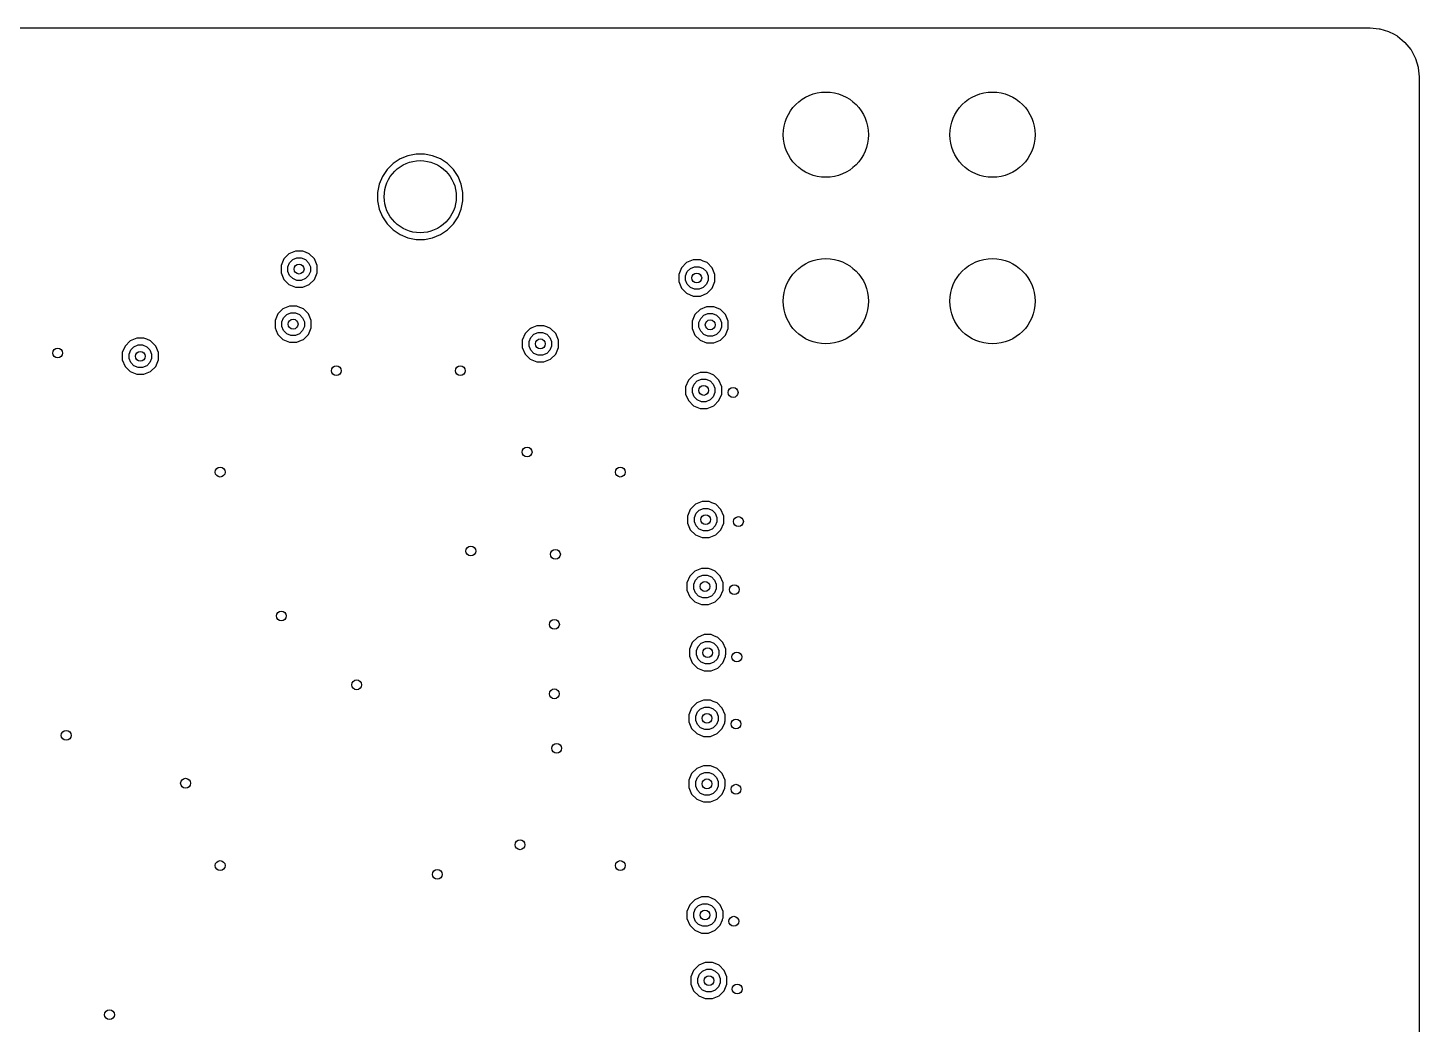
# Model space of a CAD drawing. Extents: x 114.9 to 199.6, y -137.1 to -76.7.
# Drawn here: x 178.37 to 199.58, y -91.84 to -76.65 of the extents above; entities that cross this region are included whole.
import ezdxf

# ---------------------------------------------------------------- set-up
doc = ezdxf.new("R2010")
doc.units = 0
doc.layers.add('BLACK', color=7, linetype='CONTINUOUS')

msp = doc.modelspace()

# ---------------------------------------------------------------- linework, layer by layer
at = {"layer": 'BLACK', "linetype": 'CONTINUOUS'}
for p, q in [((115.67417, -76.6505), (198.78583, -76.6505)), ((198.78583, -76.6505), (198.827593, -76.6505)), ((198.827593, -76.6505), (198.832396, -76.650736)), ((198.832396, -76.650736), (198.971417, -76.664428)), ((198.971417, -76.664428), (198.980839, -76.666302)), ((198.980839, -76.666302), (199.112205, -76.706151)), ((199.112205, -76.706151), (199.121072, -76.709824)), ((199.121072, -76.709824), (199.186123, -76.744595)), ((199.186123, -76.744595), (199.242144, -76.774539)), ((199.242144, -76.774539), (199.25013, -76.779875)), ((199.25013, -76.779875), (199.356245, -76.866961)), ((199.356245, -76.866961), (199.363038, -76.873754)), ((199.363038, -76.873754), (199.450124, -76.979869)), ((199.450124, -76.979869), (199.45546, -76.987855)), ((199.45546, -76.987855), (199.520173, -77.108923)), ((199.520173, -77.108923), (199.523849, -77.117798)), ((199.523849, -77.117798), (199.563697, -77.249161)), ((199.563697, -77.249161), (199.565571, -77.258582)), ((199.565571, -77.258582), (199.579264, -77.397603)), ((199.579264, -77.397603), (199.5795, -77.402406)), ((199.5795, -77.402406), (199.5795, -130.397593)), ((184.039874, -78.649534), (183.933331, -78.720723)), ((184.158257, -78.600498), (184.039874, -78.649534)), ((184.158262, -78.600497), (184.158257, -78.600498)), ((184.283927, -78.5755), (184.158262, -78.600497)), ((184.283931, -78.5755), (184.283927, -78.5755)), ((184.412069, -78.5755), (184.283931, -78.5755)), ((184.412072, -78.5755), (184.412069, -78.5755)), ((184.537737, -78.600497), (184.412072, -78.5755)), ((184.537742, -78.600498), (184.537737, -78.600497)), ((184.537744, -78.600499), (184.537742, -78.600498)), ((184.656127, -78.649535), (184.537744, -78.600499)), ((184.762669, -78.720724), (184.656127, -78.649535)), ((183.771534, -78.917874), (183.722498, -79.036257)), ((183.842723, -78.811331), (183.771534, -78.917874)), ((183.933331, -78.720723), (183.842723, -78.811331)), ((184.853276, -78.811331), (184.762669, -78.720724)), ((184.924465, -78.917873), (184.853276, -78.811331)), ((184.973501, -79.036256), (184.924465, -78.917873)), ((183.722497, -79.036262), (183.6975, -79.161927)), ((183.722498, -79.036257), (183.722497, -79.036262)), ((184.9985, -79.161931), (184.973501, -79.036256)), ((183.6975, -79.161927), (183.6975, -79.290072)), ((183.6975, -79.290072), (183.722497, -79.415737)), ((184.973501, -79.415744), (184.9985, -79.290069)), ((184.9985, -79.290069), (184.9985, -79.161931)), ((183.722497, -79.415737), (183.722498, -79.415742)), ((183.722498, -79.415742), (183.722499, -79.415744)), ((183.722499, -79.415744), (183.771535, -79.534127)), ((183.771535, -79.534127), (183.842724, -79.640669)), ((184.853276, -79.640669), (184.924465, -79.534127)), ((184.924465, -79.534127), (184.973501, -79.415744)), ((183.842724, -79.640669), (183.933331, -79.731276)), ((183.933331, -79.731276), (184.039873, -79.802465)), ((184.656127, -79.802465), (184.762669, -79.731276)), ((184.762669, -79.731276), (184.853276, -79.640669)), ((184.039873, -79.802465), (184.158256, -79.851501)), ((184.158256, -79.851501), (184.283931, -79.8765)), ((184.283931, -79.8765), (184.412069, -79.8765)), ((184.412069, -79.8765), (184.537744, -79.851501)), ((184.537744, -79.851501), (184.656127, -79.802465)), ((182.267444, -80.17394), (182.2255, -80.275198)), ((182.34494, -80.096444), (182.267444, -80.17394)), ((182.446198, -80.0545), (182.34494, -80.096444)), ((182.355493, -80.232775), (182.403775, -80.184493)), ((182.403775, -80.184493), (182.466859, -80.158363)), ((182.4462, -80.0545), (182.446198, -80.0545)), ((182.5558, -80.0545), (182.4462, -80.0545)), ((182.466859, -80.158363), (182.535141, -80.158363)), ((182.535141, -80.158363), (182.598225, -80.184493)), ((182.555801, -80.0545), (182.5558, -80.0545)), ((182.597744, -80.071874), (182.555801, -80.0545)), ((182.657058, -80.096443), (182.597744, -80.071874)), ((182.598225, -80.184493), (182.646507, -80.232775)), ((182.657059, -80.096444), (182.657058, -80.096443)), ((182.657061, -80.096445), (182.657059, -80.096444)), ((182.734555, -80.173939), (182.657061, -80.096445)), ((182.734555, -80.17394), (182.734555, -80.173939)), ((182.734557, -80.173942), (182.734555, -80.17394)), ((182.7765, -80.2752), (182.734557, -80.173942)), ((188.510198, -80.1895), (188.40894, -80.231444)), ((188.5102, -80.1895), (188.510198, -80.1895)), ((188.6198, -80.1895), (188.5102, -80.1895)), ((188.619801, -80.1895), (188.6198, -80.1895)), ((188.661744, -80.206874), (188.619801, -80.1895)), ((182.2255, -80.275198), (182.2255, -80.384801)), ((182.2255, -80.384801), (182.23602, -80.410198)), ((182.329363, -80.295859), (182.355493, -80.232775)), ((182.329363, -80.364141), (182.329363, -80.295859)), ((182.355493, -80.427225), (182.329363, -80.364141)), ((182.646507, -80.232775), (182.672637, -80.295859)), ((182.672637, -80.364141), (182.646507, -80.427225)), ((182.672637, -80.295859), (182.672637, -80.364141)), ((182.76598, -80.410198), (182.7765, -80.3848)), ((182.7765, -80.3848), (182.7765, -80.2752)), ((188.331444, -80.30894), (188.2895, -80.410198)), ((188.40894, -80.231444), (188.331444, -80.30894)), ((188.393363, -80.430859), (188.419493, -80.367775)), ((188.419493, -80.367775), (188.467775, -80.319493)), ((188.467775, -80.319493), (188.530859, -80.293363)), ((188.530859, -80.293363), (188.599141, -80.293363)), ((188.599141, -80.293363), (188.662225, -80.319493)), ((188.721058, -80.231443), (188.661744, -80.206874)), ((188.662225, -80.319493), (188.710507, -80.367775)), ((188.710507, -80.367775), (188.736637, -80.430859)), ((188.721059, -80.231444), (188.721058, -80.231443)), ((188.721061, -80.231445), (188.721059, -80.231444)), ((188.798555, -80.308939), (188.721061, -80.231445)), ((188.798555, -80.30894), (188.798555, -80.308939)), ((188.798557, -80.308942), (188.798555, -80.30894)), ((188.8405, -80.4102), (188.798557, -80.308942)), ((182.23602, -80.410198), (182.267443, -80.486058)), ((182.267443, -80.486058), (182.267444, -80.486059)), ((182.267444, -80.486059), (182.267445, -80.486061)), ((182.267445, -80.486061), (182.344939, -80.563555)), ((182.344939, -80.563555), (182.34494, -80.563555)), ((182.34494, -80.563555), (182.344942, -80.563557)), ((182.344942, -80.563557), (182.4462, -80.6055)), ((182.403775, -80.475507), (182.355493, -80.427225)), ((182.466859, -80.501637), (182.403775, -80.475507)), ((182.4462, -80.6055), (182.446202, -80.6055)), ((182.446202, -80.6055), (182.555798, -80.6055)), ((182.535141, -80.501637), (182.466859, -80.501637)), ((182.598225, -80.475507), (182.535141, -80.501637)), ((182.555798, -80.6055), (182.5558, -80.6055)), ((182.5558, -80.6055), (182.657058, -80.563557)), ((182.646507, -80.427225), (182.598225, -80.475507)), ((182.657058, -80.563557), (182.65706, -80.563555)), ((182.65706, -80.563555), (182.657061, -80.563555)), ((182.657061, -80.563555), (182.734555, -80.486061)), ((182.734555, -80.48606), (182.734557, -80.486058)), ((182.734555, -80.486061), (182.734555, -80.48606)), ((182.734557, -80.486058), (182.76598, -80.410198)), ((188.2895, -80.410198), (188.2895, -80.4102)), ((188.2895, -80.4102), (188.2895, -80.5198)), ((188.2895, -80.5198), (188.331443, -80.621058)), ((188.393363, -80.499141), (188.393363, -80.430859)), ((188.419493, -80.562225), (188.393363, -80.499141)), ((188.467775, -80.610507), (188.419493, -80.562225)), ((188.530859, -80.636637), (188.467775, -80.610507)), ((188.662225, -80.610507), (188.599141, -80.636637)), ((188.710507, -80.562225), (188.662225, -80.610507)), ((188.736637, -80.499141), (188.710507, -80.562225)), ((188.736637, -80.430859), (188.736637, -80.499141)), ((188.798557, -80.621058), (188.8405, -80.5198)), ((188.8405, -80.5198), (188.8405, -80.4102)), ((188.331443, -80.621058), (188.331444, -80.621059)), ((188.331444, -80.621059), (188.331445, -80.621061)), ((188.331445, -80.621061), (188.408939, -80.698555)), ((188.408939, -80.698555), (188.40894, -80.698555)), ((188.40894, -80.698555), (188.408942, -80.698557)), ((188.408942, -80.698557), (188.5102, -80.7405)), ((188.5102, -80.7405), (188.510202, -80.7405)), ((188.510202, -80.7405), (188.619798, -80.7405)), ((188.599141, -80.636637), (188.530859, -80.636637)), ((188.619798, -80.7405), (188.6198, -80.7405)), ((188.6198, -80.7405), (188.721058, -80.698557)), ((188.721058, -80.698557), (188.72106, -80.698555)), ((188.72106, -80.698555), (188.721061, -80.698555)), ((188.721061, -80.698555), (188.798555, -80.621061)), ((188.798555, -80.62106), (188.798557, -80.621058)), ((188.798555, -80.621061), (188.798555, -80.62106)), ((182.176444, -81.01394), (182.1345, -81.115198)), ((182.25394, -80.936444), (182.176444, -81.01394)), ((182.355198, -80.8945), (182.25394, -80.936444)), ((182.264493, -81.072775), (182.312775, -81.024493)), ((182.312775, -81.024493), (182.375859, -80.998363)), ((182.3552, -80.8945), (182.355198, -80.8945)), ((182.4648, -80.8945), (182.3552, -80.8945)), ((182.375859, -80.998363), (182.444141, -80.998363)), ((182.444141, -80.998363), (182.507225, -81.024493)), ((182.464801, -80.8945), (182.4648, -80.8945)), ((182.488942, -80.9045), (182.464801, -80.8945)), ((182.566058, -80.936443), (182.488942, -80.9045)), ((182.507225, -81.024493), (182.555507, -81.072775)), ((182.566059, -80.936444), (182.566058, -80.936443)), ((182.566061, -80.936445), (182.566059, -80.936444)), ((182.643555, -81.013939), (182.566061, -80.936445)), ((182.643555, -81.01394), (182.643555, -81.013939)), ((182.643557, -81.013942), (182.643555, -81.01394)), ((182.6855, -81.1152), (182.643557, -81.013942)), ((188.536444, -81.02394), (188.4945, -81.125198)), ((188.61394, -80.946444), (188.536444, -81.02394)), ((188.715198, -80.9045), (188.61394, -80.946444)), ((188.624493, -81.082775), (188.672775, -81.034493)), ((188.672775, -81.034493), (188.735859, -81.008363)), ((188.7152, -80.9045), (188.715198, -80.9045)), ((188.8248, -80.9045), (188.7152, -80.9045)), ((188.735859, -81.008363), (188.804141, -81.008363)), ((188.804141, -81.008363), (188.867225, -81.034493)), ((188.824801, -80.9045), (188.8248, -80.9045)), ((188.866744, -80.921874), (188.824801, -80.9045)), ((188.926058, -80.946443), (188.866744, -80.921874)), ((188.867225, -81.034493), (188.915507, -81.082775)), ((188.926059, -80.946444), (188.926058, -80.946443)), ((188.926061, -80.946445), (188.926059, -80.946444)), ((189.003555, -81.023939), (188.926061, -80.946445)), ((189.003555, -81.02394), (189.003555, -81.023939)), ((189.003557, -81.023942), (189.003555, -81.02394)), ((189.0455, -81.1252), (189.003557, -81.023942)), ((182.1345, -81.115198), (182.1345, -81.224801)), ((182.1345, -81.224801), (182.151874, -81.266744)), ((182.238363, -81.135859), (182.264493, -81.072775)), ((182.238363, -81.204141), (182.238363, -81.135859)), ((182.264493, -81.267225), (182.238363, -81.204141)), ((182.555507, -81.072775), (182.581637, -81.135859)), ((182.581637, -81.204141), (182.555507, -81.267225)), ((182.581637, -81.135859), (182.581637, -81.204141)), ((182.643557, -81.326058), (182.6855, -81.2248)), ((182.6855, -81.125198), (182.6855, -81.1152)), ((182.6855, -81.2248), (182.6855, -81.125198)), ((186.02394, -81.236444), (185.946444, -81.31394)), ((186.027909, -81.2348), (186.02394, -81.236444)), ((186.05205, -81.2248), (186.027909, -81.2348)), ((186.125198, -81.1945), (186.05205, -81.2248)), ((186.1252, -81.1945), (186.125198, -81.1945)), ((186.2348, -81.1945), (186.1252, -81.1945)), ((186.234801, -81.1945), (186.2348, -81.1945)), ((186.276744, -81.211874), (186.234801, -81.1945)), ((186.336058, -81.236443), (186.276744, -81.211874)), ((186.336059, -81.236444), (186.336058, -81.236443)), ((186.336061, -81.236445), (186.336059, -81.236444)), ((186.413555, -81.313939), (186.336061, -81.236445)), ((188.4945, -81.125198), (188.4945, -81.234801)), ((188.4945, -81.234801), (188.495181, -81.236444)), ((188.495181, -81.236444), (188.536443, -81.336058)), ((188.598363, -81.145859), (188.624493, -81.082775)), ((188.598363, -81.214141), (188.598363, -81.145859)), ((188.624493, -81.277225), (188.598363, -81.214141)), ((188.915507, -81.082775), (188.941637, -81.145859)), ((188.941637, -81.214141), (188.915507, -81.277225)), ((188.941637, -81.145859), (188.941637, -81.214141)), ((189.003557, -81.336058), (189.0455, -81.2348)), ((189.0455, -81.2348), (189.0455, -81.1252)), ((179.92494, -81.425444), (179.847444, -81.50294)), ((180.026198, -81.3835), (179.92494, -81.425444)), ((180.0262, -81.3835), (180.026198, -81.3835)), ((180.1358, -81.3835), (180.0262, -81.3835)), ((180.135801, -81.3835), (180.1358, -81.3835)), ((180.177744, -81.400874), (180.135801, -81.3835)), ((180.237058, -81.425443), (180.177744, -81.400874)), ((180.237059, -81.425444), (180.237058, -81.425443)), ((180.237061, -81.425445), (180.237059, -81.425444)), ((180.314555, -81.502939), (180.237061, -81.425445)), ((182.151874, -81.266744), (182.176443, -81.326058)), ((182.176443, -81.326058), (182.176444, -81.326059)), ((182.176444, -81.326059), (182.176445, -81.326061)), ((182.176445, -81.326061), (182.253939, -81.403555)), ((182.253939, -81.403555), (182.25394, -81.403555)), ((182.25394, -81.403555), (182.253942, -81.403557)), ((182.253942, -81.403557), (182.3552, -81.4455)), ((182.312775, -81.315507), (182.264493, -81.267225)), ((182.375859, -81.341637), (182.312775, -81.315507)), ((182.3552, -81.4455), (182.355202, -81.4455)), ((182.355202, -81.4455), (182.464798, -81.4455)), ((182.444141, -81.341637), (182.375859, -81.341637)), ((182.507225, -81.315507), (182.444141, -81.341637)), ((182.464798, -81.4455), (182.4648, -81.4455)), ((182.4648, -81.4455), (182.537955, -81.415198)), ((182.555507, -81.267225), (182.507225, -81.315507)), ((182.537955, -81.415198), (182.566058, -81.403557)), ((182.566058, -81.403557), (182.56606, -81.403555)), ((182.56606, -81.403555), (182.566061, -81.403555)), ((182.566061, -81.403555), (182.643555, -81.326061)), ((182.643555, -81.32606), (182.643557, -81.326058)), ((182.643555, -81.326061), (182.643555, -81.32606)), ((185.946444, -81.31394), (185.9045, -81.415198)), ((185.9045, -81.415198), (185.9045, -81.4152)), ((185.9045, -81.4152), (185.9045, -81.5248)), ((186.008363, -81.435859), (186.034493, -81.372775)), ((186.008363, -81.504141), (186.008363, -81.435859)), ((186.034493, -81.372775), (186.082775, -81.324493)), ((186.082775, -81.324493), (186.145859, -81.298363)), ((186.145859, -81.298363), (186.214141, -81.298363)), ((186.214141, -81.298363), (186.277225, -81.324493)), ((186.277225, -81.324493), (186.325507, -81.372775)), ((186.325507, -81.372775), (186.351637, -81.435859)), ((186.351637, -81.435859), (186.351637, -81.504141)), ((186.413555, -81.31394), (186.413555, -81.313939)), ((186.413557, -81.313942), (186.413555, -81.31394)), ((186.4555, -81.4152), (186.413557, -81.313942)), ((186.4555, -81.5248), (186.4555, -81.4152)), ((188.536443, -81.336058), (188.536444, -81.336059)), ((188.536444, -81.336059), (188.536445, -81.336061)), ((188.536445, -81.336061), (188.613939, -81.413555)), ((188.613939, -81.413555), (188.61394, -81.413555)), ((188.61394, -81.413555), (188.613942, -81.413557)), ((188.613942, -81.413557), (188.7152, -81.4555)), ((188.672775, -81.325507), (188.624493, -81.277225)), ((188.735859, -81.351637), (188.672775, -81.325507)), ((188.7152, -81.4555), (188.715202, -81.4555)), ((188.715202, -81.4555), (188.824798, -81.4555)), ((188.804141, -81.351637), (188.735859, -81.351637)), ((188.867225, -81.325507), (188.804141, -81.351637)), ((188.824798, -81.4555), (188.8248, -81.4555)), ((188.8248, -81.4555), (188.926058, -81.413557)), ((188.915507, -81.277225), (188.867225, -81.325507)), ((188.926058, -81.413557), (188.92606, -81.413555)), ((188.92606, -81.413555), (188.926061, -81.413555)), ((188.926061, -81.413555), (189.003555, -81.336061)), ((189.003555, -81.33606), (189.003557, -81.336058)), ((189.003555, -81.336061), (189.003555, -81.33606)), ((179.847444, -81.50294), (179.8055, -81.604198)), ((179.8055, -81.604198), (179.8055, -81.6042)), ((179.8055, -81.6042), (179.8055, -81.7138)), ((179.909363, -81.624859), (179.935493, -81.561775)), ((179.909363, -81.693141), (179.909363, -81.624859)), ((179.935493, -81.561775), (179.983775, -81.513493)), ((179.983775, -81.513493), (180.046859, -81.487363)), ((180.046859, -81.487363), (180.115141, -81.487363)), ((180.115141, -81.487363), (180.178225, -81.513493)), ((180.178225, -81.513493), (180.226507, -81.561775)), ((180.226507, -81.561775), (180.252637, -81.624859)), ((180.252637, -81.624859), (180.252637, -81.693141)), ((180.314555, -81.50294), (180.314555, -81.502939)), ((180.314557, -81.502942), (180.314555, -81.50294)), ((180.3565, -81.6042), (180.314557, -81.502942)), ((180.3565, -81.7138), (180.3565, -81.6042)), ((185.9045, -81.5248), (185.946443, -81.626058)), ((185.946443, -81.626058), (185.946444, -81.626059)), ((185.946444, -81.626059), (185.946445, -81.626061)), ((185.946445, -81.626061), (186.023939, -81.703555)), ((186.034493, -81.567225), (186.008363, -81.504141)), ((186.082775, -81.615507), (186.034493, -81.567225)), ((186.145859, -81.641637), (186.082775, -81.615507)), ((186.214141, -81.641637), (186.145859, -81.641637)), ((186.277225, -81.615507), (186.214141, -81.641637)), ((186.325507, -81.567225), (186.277225, -81.615507)), ((186.351637, -81.504141), (186.325507, -81.567225)), ((186.336061, -81.703555), (186.413555, -81.626061)), ((186.413555, -81.62606), (186.413557, -81.626058)), ((186.413555, -81.626061), (186.413555, -81.62606)), ((186.413557, -81.626058), (186.4555, -81.5248)), ((179.8055, -81.7138), (179.847443, -81.815058)), ((179.847443, -81.815058), (179.847444, -81.815059)), ((179.847444, -81.815059), (179.847445, -81.815061)), ((179.847445, -81.815061), (179.924939, -81.892555)), ((179.935493, -81.756225), (179.909363, -81.693141)), ((179.983775, -81.804507), (179.935493, -81.756225)), ((180.046859, -81.830637), (179.983775, -81.804507)), ((180.115141, -81.830637), (180.046859, -81.830637)), ((180.178225, -81.804507), (180.115141, -81.830637)), ((180.226507, -81.756225), (180.178225, -81.804507)), ((180.252637, -81.693141), (180.226507, -81.756225)), ((180.237061, -81.892555), (180.314555, -81.815061)), ((180.314555, -81.81506), (180.314557, -81.815058)), ((180.314555, -81.815061), (180.314555, -81.81506)), ((180.314557, -81.815058), (180.3565, -81.7138)), ((186.023939, -81.703555), (186.02394, -81.703555)), ((186.02394, -81.703555), (186.023942, -81.703557)), ((186.023942, -81.703557), (186.1252, -81.7455)), ((186.1252, -81.7455), (186.125202, -81.7455)), ((186.125202, -81.7455), (186.234798, -81.7455)), ((186.234798, -81.7455), (186.2348, -81.7455)), ((186.2348, -81.7455), (186.336058, -81.703557)), ((186.336058, -81.703557), (186.33606, -81.703555)), ((186.33606, -81.703555), (186.336061, -81.703555)), ((179.924939, -81.892555), (179.92494, -81.892555)), ((179.92494, -81.892555), (179.924942, -81.892557)), ((179.924942, -81.892557), (180.0262, -81.9345)), ((180.0262, -81.9345), (180.026202, -81.9345)), ((180.026202, -81.9345), (180.135798, -81.9345)), ((180.135798, -81.9345), (180.1358, -81.9345)), ((180.1358, -81.9345), (180.237058, -81.892557)), ((180.237058, -81.892557), (180.23706, -81.892555)), ((180.23706, -81.892555), (180.237061, -81.892555)), ((188.436444, -82.02394), (188.3945, -82.125198)), ((188.51394, -81.946444), (188.436444, -82.02394)), ((188.498363, -82.145859), (188.524493, -82.082775)), ((188.615198, -81.9045), (188.51394, -81.946444)), ((188.524493, -82.082775), (188.572775, -82.034493)), ((188.572775, -82.034493), (188.635859, -82.008363)), ((188.6152, -81.9045), (188.615198, -81.9045)), ((188.7248, -81.9045), (188.6152, -81.9045)), ((188.635859, -82.008363), (188.704141, -82.008363)), ((188.704141, -82.008363), (188.767225, -82.034493)), ((188.724801, -81.9045), (188.7248, -81.9045)), ((188.766744, -81.921874), (188.724801, -81.9045)), ((188.826058, -81.946443), (188.766744, -81.921874)), ((188.767225, -82.034493), (188.815507, -82.082775)), ((188.815507, -82.082775), (188.841637, -82.145859)), ((188.826059, -81.946444), (188.826058, -81.946443)), ((188.826061, -81.946445), (188.826059, -81.946444)), ((188.903555, -82.023939), (188.826061, -81.946445)), ((188.903555, -82.02394), (188.903555, -82.023939)), ((188.903557, -82.023942), (188.903555, -82.02394)), ((188.9455, -82.1252), (188.903557, -82.023942)), ((188.3945, -82.125198), (188.3945, -82.1252)), ((188.3945, -82.1252), (188.3945, -82.2348)), ((188.3945, -82.2348), (188.436443, -82.336058)), ((188.498363, -82.214141), (188.498363, -82.145859)), ((188.524493, -82.277225), (188.498363, -82.214141)), ((188.572775, -82.325507), (188.524493, -82.277225)), ((188.815507, -82.277225), (188.767225, -82.325507)), ((188.841637, -82.214141), (188.815507, -82.277225)), ((188.841637, -82.145859), (188.841637, -82.214141)), ((188.903557, -82.336058), (188.9455, -82.2348)), ((188.9455, -82.2348), (188.9455, -82.1252)), ((188.436443, -82.336058), (188.436444, -82.336059)), ((188.436444, -82.336059), (188.436445, -82.336061)), ((188.436445, -82.336061), (188.513939, -82.413555)), ((188.513939, -82.413555), (188.51394, -82.413555)), ((188.51394, -82.413555), (188.513942, -82.413557)), ((188.513942, -82.413557), (188.6152, -82.4555)), ((188.635859, -82.351637), (188.572775, -82.325507)), ((188.6152, -82.4555), (188.615202, -82.4555)), ((188.615202, -82.4555), (188.724798, -82.4555)), ((188.704141, -82.351637), (188.635859, -82.351637)), ((188.767225, -82.325507), (188.704141, -82.351637)), ((188.724798, -82.4555), (188.7248, -82.4555)), ((188.7248, -82.4555), (188.826058, -82.413557)), ((188.826058, -82.413557), (188.82606, -82.413555)), ((188.82606, -82.413555), (188.826061, -82.413555)), ((188.826061, -82.413555), (188.903555, -82.336061)), ((188.903555, -82.33606), (188.903557, -82.336058)), ((188.903555, -82.336061), (188.903555, -82.33606)), ((188.466444, -83.99394), (188.4245, -84.095198)), ((188.54394, -83.916444), (188.466444, -83.99394)), ((188.645198, -83.8745), (188.54394, -83.916444)), ((188.554493, -84.052775), (188.602775, -84.004493)), ((188.602775, -84.004493), (188.665859, -83.978363)), ((188.6452, -83.8745), (188.645198, -83.8745)), ((188.7548, -83.8745), (188.6452, -83.8745)), ((188.665859, -83.978363), (188.734141, -83.978363)), ((188.734141, -83.978363), (188.797225, -84.004493)), ((188.754801, -83.8745), (188.7548, -83.8745)), ((188.796744, -83.891874), (188.754801, -83.8745)), ((188.856058, -83.916443), (188.796744, -83.891874)), ((188.797225, -84.004493), (188.845507, -84.052775)), ((188.856059, -83.916444), (188.856058, -83.916443)), ((188.856061, -83.916445), (188.856059, -83.916444)), ((188.933555, -83.993939), (188.856061, -83.916445)), ((188.933555, -83.99394), (188.933555, -83.993939)), ((188.933557, -83.993942), (188.933555, -83.99394)), ((188.9755, -84.0952), (188.933557, -83.993942)), ((188.4245, -84.095198), (188.4245, -84.0952)), ((188.4245, -84.0952), (188.4245, -84.2048)), ((188.4245, -84.2048), (188.466443, -84.306058)), ((188.528363, -84.115859), (188.554493, -84.052775)), ((188.528363, -84.184141), (188.528363, -84.115859)), ((188.554493, -84.247225), (188.528363, -84.184141)), ((188.845507, -84.052775), (188.871637, -84.115859)), ((188.871637, -84.184141), (188.845507, -84.247225)), ((188.871637, -84.115859), (188.871637, -84.184141)), ((188.933557, -84.306058), (188.9755, -84.2048)), ((188.9755, -84.2048), (188.9755, -84.0952)), ((188.466443, -84.306058), (188.466444, -84.306059)), ((188.466444, -84.306059), (188.466445, -84.306061)), ((188.466445, -84.306061), (188.543939, -84.383555)), ((188.543939, -84.383555), (188.54394, -84.383555)), ((188.54394, -84.383555), (188.543942, -84.383557)), ((188.543942, -84.383557), (188.6452, -84.4255)), ((188.602775, -84.295507), (188.554493, -84.247225)), ((188.665859, -84.321637), (188.602775, -84.295507)), ((188.6452, -84.4255), (188.645202, -84.4255)), ((188.645202, -84.4255), (188.754798, -84.4255)), ((188.734141, -84.321637), (188.665859, -84.321637)), ((188.797225, -84.295507), (188.734141, -84.321637)), ((188.754798, -84.4255), (188.7548, -84.4255)), ((188.7548, -84.4255), (188.856058, -84.383557)), ((188.845507, -84.247225), (188.797225, -84.295507)), ((188.856058, -84.383557), (188.85606, -84.383555)), ((188.85606, -84.383555), (188.856061, -84.383555)), ((188.856061, -84.383555), (188.933555, -84.306061)), ((188.933555, -84.30606), (188.933557, -84.306058)), ((188.933555, -84.306061), (188.933555, -84.30606)), ((188.456444, -85.01394), (188.4145, -85.115198)), ((188.53394, -84.936444), (188.456444, -85.01394)), ((188.635198, -84.8945), (188.53394, -84.936444)), ((188.544493, -85.072775), (188.592775, -85.024493)), ((188.592775, -85.024493), (188.655859, -84.998363)), ((188.6352, -84.8945), (188.635198, -84.8945)), ((188.7448, -84.8945), (188.6352, -84.8945)), ((188.655859, -84.998363), (188.724141, -84.998363)), ((188.724141, -84.998363), (188.787225, -85.024493)), ((188.744801, -84.8945), (188.7448, -84.8945)), ((188.786744, -84.911874), (188.744801, -84.8945)), ((188.846058, -84.936443), (188.786744, -84.911874)), ((188.787225, -85.024493), (188.835507, -85.072775)), ((188.846059, -84.936444), (188.846058, -84.936443)), ((188.846061, -84.936445), (188.846059, -84.936444)), ((188.923555, -85.013939), (188.846061, -84.936445)), ((188.923555, -85.01394), (188.923555, -85.013939)), ((188.923557, -85.013942), (188.923555, -85.01394)), ((188.9655, -85.1152), (188.923557, -85.013942)), ((188.4145, -85.115198), (188.4145, -85.1152)), ((188.4145, -85.1152), (188.4145, -85.2248)), ((188.4145, -85.2248), (188.456443, -85.326058)), ((188.518363, -85.135859), (188.544493, -85.072775)), ((188.518363, -85.204141), (188.518363, -85.135859)), ((188.544493, -85.267225), (188.518363, -85.204141)), ((188.592775, -85.315507), (188.544493, -85.267225)), ((188.835507, -85.267225), (188.787225, -85.315507)), ((188.835507, -85.072775), (188.861637, -85.135859)), ((188.861637, -85.204141), (188.835507, -85.267225)), ((188.861637, -85.135859), (188.861637, -85.204141)), ((188.923557, -85.326058), (188.9655, -85.2248)), ((188.9655, -85.2248), (188.9655, -85.1152)), ((188.456443, -85.326058), (188.456444, -85.326059)), ((188.456444, -85.326059), (188.456445, -85.326061)), ((188.456445, -85.326061), (188.533939, -85.403555)), ((188.533939, -85.403555), (188.53394, -85.403555)), ((188.53394, -85.403555), (188.533942, -85.403557)), ((188.533942, -85.403557), (188.6352, -85.4455)), ((188.655859, -85.341637), (188.592775, -85.315507)), ((188.6352, -85.4455), (188.635202, -85.4455)), ((188.635202, -85.4455), (188.744798, -85.4455)), ((188.724141, -85.341637), (188.655859, -85.341637)), ((188.787225, -85.315507), (188.724141, -85.341637)), ((188.744798, -85.4455), (188.7448, -85.4455)), ((188.7448, -85.4455), (188.846058, -85.403557)), ((188.846058, -85.403557), (188.84606, -85.403555)), ((188.84606, -85.403555), (188.846061, -85.403555)), ((188.846061, -85.403555), (188.923555, -85.326061)), ((188.923555, -85.32606), (188.923557, -85.326058)), ((188.923555, -85.326061), (188.923555, -85.32606)), ((188.675198, -85.9045), (188.57394, -85.946444)), ((188.6752, -85.9045), (188.675198, -85.9045)), ((188.7848, -85.9045), (188.6752, -85.9045)), ((188.784801, -85.9045), (188.7848, -85.9045)), ((188.826744, -85.921874), (188.784801, -85.9045)), ((188.496444, -86.02394), (188.4545, -86.125198)), ((188.4545, -86.125198), (188.4545, -86.1252)), ((188.4545, -86.1252), (188.4545, -86.2348)), ((188.57394, -85.946444), (188.496444, -86.02394)), ((188.558363, -86.145859), (188.584493, -86.082775)), ((188.584493, -86.082775), (188.632775, -86.034493)), ((188.632775, -86.034493), (188.695859, -86.008363)), ((188.695859, -86.008363), (188.764141, -86.008363)), ((188.764141, -86.008363), (188.827225, -86.034493)), ((188.886058, -85.946443), (188.826744, -85.921874)), ((188.827225, -86.034493), (188.875507, -86.082775)), ((188.875507, -86.082775), (188.901637, -86.145859)), ((188.886059, -85.946444), (188.886058, -85.946443)), ((188.886061, -85.946445), (188.886059, -85.946444)), ((188.963555, -86.023939), (188.886061, -85.946445)), ((188.963555, -86.02394), (188.963555, -86.023939)), ((188.963557, -86.023942), (188.963555, -86.02394)), ((189.0055, -86.1252), (188.963557, -86.023942)), ((189.0055, -86.206487), (189.0055, -86.1252)), ((188.4545, -86.2348), (188.496443, -86.336058)), ((188.496443, -86.336058), (188.496444, -86.336059)), ((188.496444, -86.336059), (188.496445, -86.336061)), ((188.496445, -86.336061), (188.573939, -86.413555)), ((188.558363, -86.214141), (188.558363, -86.145859)), ((188.584493, -86.277225), (188.558363, -86.214141)), ((188.632775, -86.325507), (188.584493, -86.277225)), ((188.695859, -86.351637), (188.632775, -86.325507)), ((188.827225, -86.325507), (188.764141, -86.351637)), ((188.875507, -86.277225), (188.827225, -86.325507)), ((188.901637, -86.214141), (188.875507, -86.277225)), ((188.886061, -86.413555), (188.963555, -86.336061)), ((188.901637, -86.145859), (188.901637, -86.214141)), ((188.963555, -86.33606), (188.963557, -86.336058)), ((188.963555, -86.336061), (188.963555, -86.33606)), ((188.963557, -86.336058), (189.003623, -86.239331)), ((189.003623, -86.211019), (189.0055, -86.206487)), ((189.003623, -86.239331), (189.003623, -86.211019)), ((188.573939, -86.413555), (188.57394, -86.413555)), ((188.57394, -86.413555), (188.573942, -86.413557)), ((188.573942, -86.413557), (188.6752, -86.4555)), ((188.6752, -86.4555), (188.675202, -86.4555)), ((188.675202, -86.4555), (188.784798, -86.4555)), ((188.764141, -86.351637), (188.695859, -86.351637)), ((188.784798, -86.4555), (188.7848, -86.4555)), ((188.7848, -86.4555), (188.886058, -86.413557)), ((188.886058, -86.413557), (188.88606, -86.413555)), ((188.88606, -86.413555), (188.886061, -86.413555)), ((188.56394, -86.946444), (188.486444, -87.02394)), ((188.665198, -86.9045), (188.56394, -86.946444)), ((188.6652, -86.9045), (188.665198, -86.9045)), ((188.7748, -86.9045), (188.6652, -86.9045)), ((188.774801, -86.9045), (188.7748, -86.9045)), ((188.816744, -86.921874), (188.774801, -86.9045)), ((188.876058, -86.946443), (188.816744, -86.921874)), ((188.876059, -86.946444), (188.876058, -86.946443)), ((188.876061, -86.946445), (188.876059, -86.946444)), ((188.953555, -87.023939), (188.876061, -86.946445)), ((188.486444, -87.02394), (188.4445, -87.125198)), ((188.4445, -87.125198), (188.4445, -87.1252)), ((188.4445, -87.1252), (188.4445, -87.2348)), ((188.548363, -87.145859), (188.574493, -87.082775)), ((188.548363, -87.214141), (188.548363, -87.145859)), ((188.574493, -87.082775), (188.622775, -87.034493)), ((188.622775, -87.034493), (188.685859, -87.008363)), ((188.685859, -87.008363), (188.754141, -87.008363)), ((188.754141, -87.008363), (188.817225, -87.034493)), ((188.817225, -87.034493), (188.865507, -87.082775)), ((188.865507, -87.082775), (188.891637, -87.145859)), ((188.891637, -87.145859), (188.891637, -87.214141)), ((188.953555, -87.02394), (188.953555, -87.023939)), ((188.953557, -87.023942), (188.953555, -87.02394)), ((188.9955, -87.1252), (188.953557, -87.023942)), ((188.9955, -87.218694), (188.9955, -87.1252)), ((188.4445, -87.2348), (188.486443, -87.336058)), ((188.486443, -87.336058), (188.486444, -87.336059)), ((188.486444, -87.336059), (188.486445, -87.336061)), ((188.486445, -87.336061), (188.563939, -87.413555)), ((188.574493, -87.277225), (188.548363, -87.214141)), ((188.622775, -87.325507), (188.574493, -87.277225)), ((188.685859, -87.351637), (188.622775, -87.325507)), ((188.754141, -87.351637), (188.685859, -87.351637)), ((188.817225, -87.325507), (188.754141, -87.351637)), ((188.865507, -87.277225), (188.817225, -87.325507)), ((188.891637, -87.214141), (188.865507, -87.277225)), ((188.876061, -87.413555), (188.953555, -87.336061)), ((188.953555, -87.33606), (188.953557, -87.336058)), ((188.953555, -87.336061), (188.953555, -87.33606)), ((188.953557, -87.336058), (188.990092, -87.247855)), ((188.990092, -87.231751), (188.9955, -87.218694)), ((188.990092, -87.247855), (188.990092, -87.231751)), ((188.563939, -87.413555), (188.56394, -87.413555)), ((188.56394, -87.413555), (188.563942, -87.413557)), ((188.563942, -87.413557), (188.6652, -87.4555)), ((188.6652, -87.4555), (188.665202, -87.4555)), ((188.665202, -87.4555), (188.774798, -87.4555)), ((188.774798, -87.4555), (188.7748, -87.4555)), ((188.7748, -87.4555), (188.876058, -87.413557)), ((188.876058, -87.413557), (188.87606, -87.413555)), ((188.87606, -87.413555), (188.876061, -87.413555)), ((188.486444, -88.02394), (188.4445, -88.125198)), ((188.56394, -87.946444), (188.486444, -88.02394)), ((188.665198, -87.9045), (188.56394, -87.946444)), ((188.574493, -88.082775), (188.622775, -88.034493)), ((188.622775, -88.034493), (188.685859, -88.008363)), ((188.6652, -87.9045), (188.665198, -87.9045)), ((188.7748, -87.9045), (188.6652, -87.9045)), ((188.685859, -88.008363), (188.754141, -88.008363)), ((188.754141, -88.008363), (188.817225, -88.034493)), ((188.774801, -87.9045), (188.7748, -87.9045)), ((188.816744, -87.921874), (188.774801, -87.9045)), ((188.876058, -87.946443), (188.816744, -87.921874)), ((188.817225, -88.034493), (188.865507, -88.082775)), ((188.876059, -87.946444), (188.876058, -87.946443)), ((188.876061, -87.946445), (188.876059, -87.946444)), ((188.953555, -88.023939), (188.876061, -87.946445)), ((188.953555, -88.02394), (188.953555, -88.023939)), ((188.953557, -88.023942), (188.953555, -88.02394)), ((188.9955, -88.1252), (188.953557, -88.023942)), ((188.4445, -88.125198), (188.4445, -88.1252)), ((188.4445, -88.1252), (188.4445, -88.2348)), ((188.4445, -88.2348), (188.486443, -88.336058)), ((188.548363, -88.145859), (188.574493, -88.082775)), ((188.548363, -88.214141), (188.548363, -88.145859)), ((188.574493, -88.277225), (188.548363, -88.214141)), ((188.865507, -88.082775), (188.891637, -88.145859)), ((188.891637, -88.214141), (188.865507, -88.277225)), ((188.891637, -88.145859), (188.891637, -88.214141)), ((188.953557, -88.336058), (188.990919, -88.245859)), ((188.990919, -88.227383), (188.9955, -88.216323)), ((188.990919, -88.245859), (188.990919, -88.227383)), ((188.9955, -88.216323), (188.9955, -88.1252)), ((188.486443, -88.336058), (188.486444, -88.336059)), ((188.486444, -88.336059), (188.486445, -88.336061)), ((188.486445, -88.336061), (188.563939, -88.413555)), ((188.563939, -88.413555), (188.56394, -88.413555)), ((188.56394, -88.413555), (188.563942, -88.413557)), ((188.563942, -88.413557), (188.6652, -88.4555)), ((188.622775, -88.325507), (188.574493, -88.277225)), ((188.685859, -88.351637), (188.622775, -88.325507)), ((188.6652, -88.4555), (188.665202, -88.4555)), ((188.665202, -88.4555), (188.774798, -88.4555)), ((188.754141, -88.351637), (188.685859, -88.351637)), ((188.817225, -88.325507), (188.754141, -88.351637)), ((188.774798, -88.4555), (188.7748, -88.4555)), ((188.7748, -88.4555), (188.876058, -88.413557)), ((188.865507, -88.277225), (188.817225, -88.325507)), ((188.876058, -88.413557), (188.87606, -88.413555)), ((188.87606, -88.413555), (188.876061, -88.413555)), ((188.876061, -88.413555), (188.953555, -88.336061)), ((188.953555, -88.33606), (188.953557, -88.336058)), ((188.953555, -88.336061), (188.953555, -88.33606)), ((188.53394, -89.946444), (188.456444, -90.02394)), ((188.635198, -89.9045), (188.53394, -89.946444)), ((188.6352, -89.9045), (188.635198, -89.9045)), ((188.7448, -89.9045), (188.6352, -89.9045)), ((188.744801, -89.9045), (188.7448, -89.9045)), ((188.786744, -89.921874), (188.744801, -89.9045)), ((188.846058, -89.946443), (188.786744, -89.921874)), ((188.846059, -89.946444), (188.846058, -89.946443)), ((188.846061, -89.946445), (188.846059, -89.946444)), ((188.923555, -90.023939), (188.846061, -89.946445)), ((188.456444, -90.02394), (188.4145, -90.125198)), ((188.4145, -90.125198), (188.4145, -90.1252)), ((188.4145, -90.1252), (188.4145, -90.2348)), ((188.518363, -90.145859), (188.544493, -90.082775)), ((188.518363, -90.214141), (188.518363, -90.145859)), ((188.544493, -90.082775), (188.592775, -90.034493)), ((188.592775, -90.034493), (188.655859, -90.008363)), ((188.655859, -90.008363), (188.724141, -90.008363)), ((188.724141, -90.008363), (188.787225, -90.034493)), ((188.787225, -90.034493), (188.835507, -90.082775)), ((188.835507, -90.082775), (188.861637, -90.145859)), ((188.861637, -90.145859), (188.861637, -90.214141)), ((188.923555, -90.02394), (188.923555, -90.023939)), ((188.923557, -90.023942), (188.923555, -90.02394)), ((188.9655, -90.1252), (188.923557, -90.023942)), ((188.9655, -90.223339), (188.9655, -90.1252)), ((188.4145, -90.2348), (188.456443, -90.336058)), ((188.456443, -90.336058), (188.456444, -90.336059)), ((188.456444, -90.336059), (188.456445, -90.336061)), ((188.456445, -90.336061), (188.533939, -90.413555)), ((188.544493, -90.277225), (188.518363, -90.214141)), ((188.592775, -90.325507), (188.544493, -90.277225)), ((188.655859, -90.351637), (188.592775, -90.325507)), ((188.724141, -90.351637), (188.655859, -90.351637)), ((188.787225, -90.325507), (188.724141, -90.351637)), ((188.835507, -90.277225), (188.787225, -90.325507)), ((188.861637, -90.214141), (188.835507, -90.277225)), ((188.846061, -90.413555), (188.923555, -90.336061)), ((188.923555, -90.33606), (188.923557, -90.336058)), ((188.923555, -90.336061), (188.923555, -90.33606)), ((188.923557, -90.336058), (188.958202, -90.252418)), ((188.958202, -90.240959), (188.9655, -90.223339)), ((188.958202, -90.252418), (188.958202, -90.240959)), ((188.533939, -90.413555), (188.53394, -90.413555)), ((188.53394, -90.413555), (188.533942, -90.413557)), ((188.533942, -90.413557), (188.6352, -90.4555)), ((188.6352, -90.4555), (188.635202, -90.4555)), ((188.635202, -90.4555), (188.744798, -90.4555)), ((188.744798, -90.4555), (188.7448, -90.4555)), ((188.7448, -90.4555), (188.846058, -90.413557)), ((188.846058, -90.413557), (188.84606, -90.413555)), ((188.84606, -90.413555), (188.846061, -90.413555)), ((188.59394, -90.946444), (188.516444, -91.02394)), ((188.695198, -90.9045), (188.59394, -90.946444)), ((188.652775, -91.034493), (188.715859, -91.008363)), ((188.6952, -90.9045), (188.695198, -90.9045)), ((188.8048, -90.9045), (188.6952, -90.9045)), ((188.715859, -91.008363), (188.784141, -91.008363)), ((188.784141, -91.008363), (188.847225, -91.034493)), ((188.804801, -90.9045), (188.8048, -90.9045)), ((188.846744, -90.921874), (188.804801, -90.9045)), ((188.906058, -90.946443), (188.846744, -90.921874)), ((188.906059, -90.946444), (188.906058, -90.946443)), ((188.906061, -90.946445), (188.906059, -90.946444)), ((188.983555, -91.023939), (188.906061, -90.946445)), ((188.516444, -91.02394), (188.4745, -91.125198)), ((188.4745, -91.125198), (188.4745, -91.1252)), ((188.4745, -91.1252), (188.4745, -91.2348)), ((188.578363, -91.145859), (188.604493, -91.082775)), ((188.578363, -91.214141), (188.578363, -91.145859)), ((188.604493, -91.277225), (188.578363, -91.214141)), ((188.604493, -91.082775), (188.652775, -91.034493)), ((188.847225, -91.034493), (188.895507, -91.082775)), ((188.895507, -91.082775), (188.921637, -91.145859)), ((188.921637, -91.214141), (188.895507, -91.277225)), ((188.921637, -91.145859), (188.921637, -91.214141)), ((188.983555, -91.02394), (188.983555, -91.023939)), ((188.983557, -91.023942), (188.983555, -91.02394)), ((189.0255, -91.1252), (188.983557, -91.023942)), ((189.0255, -91.2348), (189.0255, -91.1252)), ((188.4745, -91.2348), (188.516443, -91.336058)), ((188.516443, -91.336058), (188.516444, -91.336059)), ((188.516444, -91.336059), (188.516445, -91.336061)), ((188.516445, -91.336061), (188.593939, -91.413555)), ((188.593939, -91.413555), (188.59394, -91.413555)), ((188.59394, -91.413555), (188.593942, -91.413557)), ((188.593942, -91.413557), (188.6952, -91.4555)), ((188.652775, -91.325507), (188.604493, -91.277225)), ((188.715859, -91.351637), (188.652775, -91.325507)), ((188.784141, -91.351637), (188.715859, -91.351637)), ((188.847225, -91.325507), (188.784141, -91.351637)), ((188.8048, -91.4555), (188.906058, -91.413557)), ((188.895507, -91.277225), (188.847225, -91.325507)), ((188.906058, -91.413557), (188.90606, -91.413555)), ((188.90606, -91.413555), (188.906061, -91.413555)), ((188.906061, -91.413555), (188.983555, -91.336061)), ((188.983555, -91.33606), (188.983557, -91.336058)), ((188.983555, -91.336061), (188.983555, -91.33606)), ((188.983557, -91.336058), (189.0255, -91.2348)), ((188.6952, -91.4555), (188.695202, -91.4555)), ((188.695202, -91.4555), (188.804798, -91.4555)), ((188.804798, -91.4555), (188.8048, -91.4555))]:
    msp.add_line(p, q, dxfattribs=at)
at = {"layer": 'BLACK'}
for centre, radius in [((190.533, -78.28), 0.65), ((193.073, -78.28), 0.65), ((184.348, -79.226), 0.55), ((184.348, -79.226), 0.549999), ((190.533, -80.82), 0.65), ((193.073, -80.82), 0.65), ((182.501, -80.33), 0.075), ((188.565, -80.465), 0.075), ((182.41, -81.17), 0.075), ((188.77, -81.18), 0.075), ((186.18, -81.47), 0.075), ((178.82, -81.61), 0.075), ((180.081, -81.659), 0.075), ((183.07, -81.88), 0.075), ((184.96, -81.88), 0.075), ((188.67, -82.18), 0.075), ((189.118911, -82.211319), 0.075), ((185.977505, -83.119829), 0.075), ((181.298, -83.426), 0.075), ((187.398, -83.426), 0.075), ((188.7, -84.15), 0.075), ((189.2, -84.18), 0.075), ((185.12, -84.63), 0.075), ((186.409854, -84.678465), 0.075), ((188.69, -85.17), 0.075), ((189.137396, -85.218367), 0.075), ((182.23, -85.62), 0.075), ((186.39477, -85.748426), 0.075), ((188.73, -86.18), 0.075), ((189.17526, -86.24516), 0.075), ((183.38, -86.67), 0.075), ((186.391717, -86.806976), 0.075), ((188.72, -87.18), 0.075), ((189.161729, -87.265892), 0.075), ((178.95, -87.44), 0.075), ((186.427975, -87.637336), 0.075), ((180.77, -88.17), 0.075), ((188.72, -88.18), 0.075), ((189.162556, -88.261524), 0.075), ((185.870288, -89.108816), 0.075), ((181.298, -89.426), 0.075), ((184.61, -89.56), 0.075), ((187.398, -89.426), 0.075), ((188.69, -90.18), 0.075), ((189.129839, -90.2751), 0.075), ((188.75, -91.18), 0.075), ((189.181024, -91.309307), 0.075), ((179.61, -91.7), 0.075)]:
    msp.add_circle(centre, radius, dxfattribs=at)
at = {"layer": 'WHITE'}
for centre, radius in [((190.533, -78.28), 0.65), ((193.073, -78.28), 0.65), ((190.533, -80.82), 0.65), ((193.073, -80.82), 0.65), ((182.501, -80.33), 0.075), ((188.565, -80.465), 0.075), ((182.41, -81.17), 0.075), ((188.77, -81.18), 0.075), ((186.18, -81.47), 0.075), ((178.82, -81.61), 0.075), ((180.081, -81.659), 0.075), ((183.07, -81.88), 0.075), ((184.96, -81.88), 0.075), ((188.67, -82.18), 0.075), ((189.118911, -82.211319), 0.075), ((185.977505, -83.119829), 0.075), ((181.298, -83.426), 0.075), ((187.398, -83.426), 0.075), ((188.7, -84.15), 0.075), ((189.2, -84.18), 0.075), ((185.12, -84.63), 0.075), ((186.409854, -84.678465), 0.075), ((188.69, -85.17), 0.075), ((189.137396, -85.218367), 0.075), ((182.23, -85.62), 0.075), ((186.39477, -85.748426), 0.075), ((188.73, -86.18), 0.075), ((189.17526, -86.24516), 0.075), ((183.38, -86.67), 0.075), ((186.391717, -86.806976), 0.075), ((188.72, -87.18), 0.075), ((189.161729, -87.265892), 0.075), ((178.95, -87.44), 0.075), ((186.427975, -87.637336), 0.075), ((180.77, -88.17), 0.075), ((188.72, -88.18), 0.075), ((189.162556, -88.261524), 0.075), ((185.870288, -89.108816), 0.075), ((181.298, -89.426), 0.075), ((184.61, -89.56), 0.075), ((187.398, -89.426), 0.075), ((188.69, -90.18), 0.075), ((189.129839, -90.2751), 0.075), ((188.75, -91.18), 0.075), ((189.181024, -91.309307), 0.075), ((179.61, -91.7), 0.075)]:
    msp.add_circle(centre, radius, dxfattribs=at)

doc.saveas('drawing.dxf')
